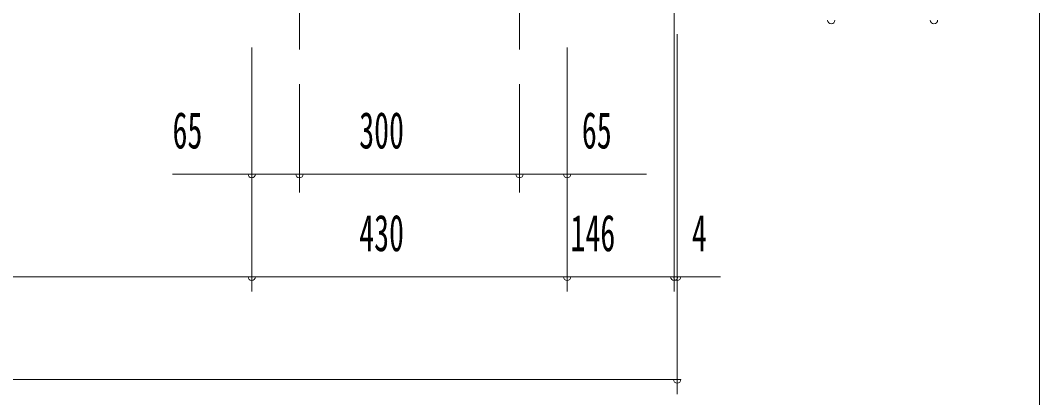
# Model space of a CAD drawing. Units: millimetres, scale not verified. Extents: x -5740 to 5740, y -4020 to 4020.
# Drawn here: x 4351 to 5740, y -2847 to -2333 of the extents above; entities that cross this region are included whole.
import ezdxf
from ezdxf.enums import TextEntityAlignment as Align

# ---------------------------------------------------------------- set-up
doc = ezdxf.new("R2010")
doc.units = ezdxf.units.MM
doc.header["$LTSCALE"] = 10
doc.linetypes.add('CHAIN2', pattern=[12, 9, -1, 1, -1])
for name, color, linetype, lineweight in [('0-4_2_2_CENTER', 3, 'CHAIN2', 18), ('0-5_2_5_DIM', 3, 'Continuous', 18), ('0-7_F_F_', 5, 'Continuous', 18)]:
    doc.layers.add(name, color=color, linetype=linetype, lineweight=lineweight)
doc.styles.add('ＭＳ ゴシック', font='')
doc.styles.get('ＭＳ ゴシック').set_extended_font_data('MS Gothic')

msp = doc.modelspace()

# ---------------------------------------------------------------- linework, layer by layer
at = {"layer": '0-4_2_2_CENTER'}
for p, q in [((4731, -2282.81), (4731, -2382.81)), ((5031, -2282.81), (5031, -2382.81))]:
    msp.add_line(p, q, dxfattribs=at)
at = {"layer": '0-5_2_5_DIM'}
for p, q in [((5242, -2041.18), (5242, -2702.81)), ((5246, -2352.08), (5246, -2842.81)), ((4666, -2370.31), (4666, -2702.81)), ((5096, -2370.31), (5096, -2702.81)), ((4731, -2420.31), (4731, -2567.81)), ((5031, -2420.31), (5031, -2567.81)), ((5204, -2542.81), (4558, -2542.81)), ((4671, -2542.81), (4661, -2542.81)), ((4736, -2542.81), (4726, -2542.81)), ((5036, -2542.81), (5026, -2542.81)), ((5101, -2542.81), (5091, -2542.81)), ((1916, -2682.81), (5305, -2682.81)), ((4671, -2682.81), (4661, -2682.81)), ((5101, -2682.81), (5091, -2682.81)), ((5247, -2682.81), (5237, -2682.81)), ((5251, -2682.81), (5241, -2682.81)), ((5246, -2822.81), (1916, -2822.81)), ((5251, -2822.81), (5241, -2822.81))]:
    msp.add_line(p, q, dxfattribs=at)
for centre in [(5456, -2332.81), (5596, -2332.81), (4666, -2542.81), (4731, -2542.81), (5031, -2542.81), (5096, -2542.81), (4666, -2682.81), (5096, -2682.81), (5242, -2682.81), (5246, -2682.81), (5246, -2822.81)]:
    msp.add_arc(centre, 5, 180, 0, dxfattribs=at)
at = {"layer": '0-7_F_F_'}
msp.add_line((5740, -4020), (5740, 4020), dxfattribs=at)

# ---------------------------------------------------------------- texts
at = {"layer": '0-5_2_5_DIM', "color": 7, "style": 'ＭＳ ゴシック', "width": 0.6}
for s, p in [('65', (4558, -2522.81)), ('300', (4812.5, -2522.81)), ('65', (5116, -2522.81)), ('430', (4812.5, -2662.81)), ('146', (5100.5, -2662.81)), ('4', (5266, -2662.81))]:
    msp.add_text(s, height=49.85, dxfattribs=at).set_placement(p, align=Align.BOTTOM_LEFT)

doc.saveas('drawing.dxf')
